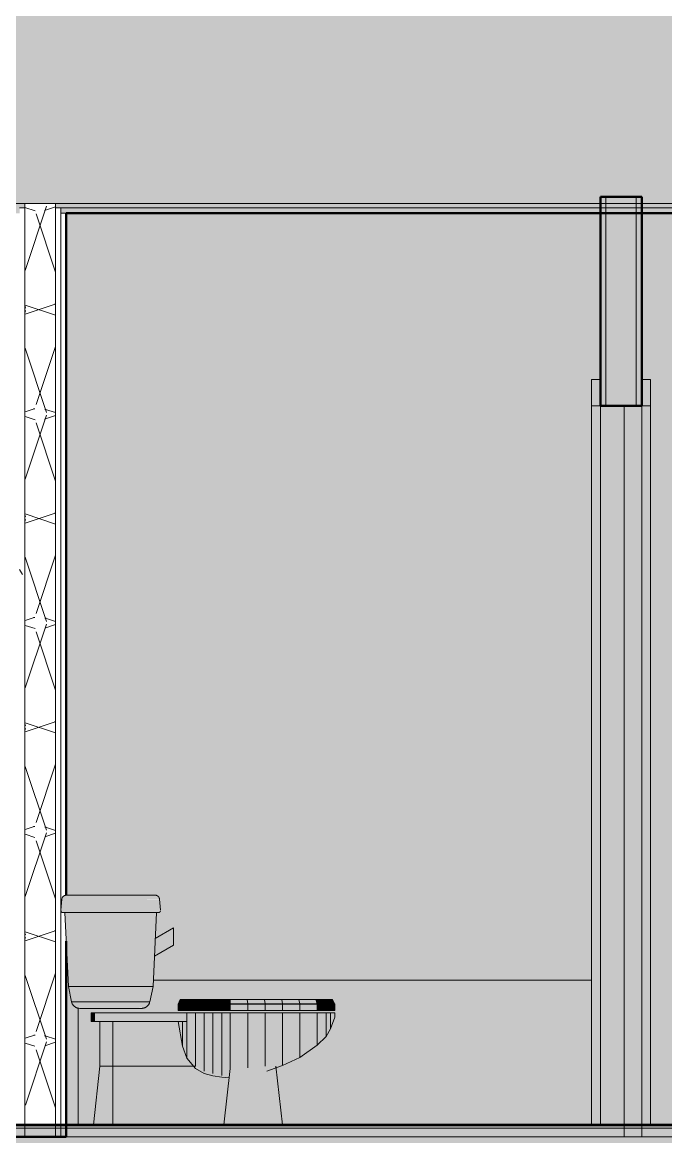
# Model space of a CAD drawing. Header units: inches. Extents: x 9566 to 17067, y -226 to 532.
# Drawn here: x 15619.9 to 15693.9, y 120 to 248.1 of the extents above; entities that cross this region are included whole.
import ezdxf

# ---------------------------------------------------------------- set-up
doc = ezdxf.new("R2010")
doc.units = ezdxf.units.IN
doc.header["$MEASUREMENT"] = 0
for name, color, linetype, lineweight in [('0-2', 7, 'Continuous', 9), ('0-3', 130, 'Continuous', 5), ('A-AREA-PATT-1', 41, 'Continuous', 9), ('A-DOOR-3', 8, 'Continuous', 9), ('A-DOOR-4', 90, 'Continuous', 20), ('A-DOOR-FRAM-2', 7, 'Continuous', 9), ('A-DOOR-FRAM-3', 8, 'Continuous', 9), ('A-DOOR-FRAM-4', 90, 'Continuous', 20), ('A-FLOR-1', 192, 'Continuous', 5), ('A-FLOR-2', 192, 'Continuous', 50), ('A-FLOR-MCUT', 51, 'Continuous', 13), ('A-FLOR-PATT-1', 8, 'Continuous', 9), ('A-WALL', 113, 'Continuous', 13), ('A-WALL-1', 250, 'Continuous', 50), ('A-WALL-2', 10, 'Continuous', 13), ('A-WALL-PATT-1', 111, 'Continuous', 9), ('I-WALL-2', 2, 'Continuous', 50), ('P-SANR-FIXT-2', 7, 'Continuous', 9), ('P-SANR-FIXT-3', 9, 'Continuous', 9), ('P-SANR-FIXT-4', 50, 'Continuous', 9)]:
    doc.layers.add(name, color=color, linetype=linetype, lineweight=lineweight)
pattern_1 = [(0, (16029.952, 59.024), (38.4, 9.6), [1.584, -27.216, 1.584, -27.216, -153.6]), (0, (16029.952, 59.024), (38.4, 9.6), [-57.6, 1.584, -56.016, 1.584, -27.216, -67.2]), (0, (16029.952, 59.024), (38.4, 9.6), [-144, 1.584, -17.616, 1.584, -46.416]), (120, (16044.352, 63.824), (-27.513844, 28.455376), [1.584, -27.216, 1.584, -27.216, -153.6]), (120, (16044.352, 63.824), (-27.513844, 28.455376), [-57.6, 1.584, -56.016, 1.584, -27.216, -67.2]), (120, (16044.352, 63.824), (-27.513844, 28.455376), [-144, 1.584, -17.616, 1.584, -46.416]), (240, (16049.152, 83.024), (-10.886156, -38.055376), [1.584, -27.216, 1.584, -27.216, -153.6]), (240, (16049.152, 83.024), (-10.886156, -38.055376), [-57.6, 1.584, -56.016, 1.584, -27.216, -67.2]), (240, (16049.152, 83.024), (-10.886156, -38.055376), [-144, 1.584, -17.616, 1.584, -46.416])]
pattern_2 = [(161.57, (16030.552, 59.624), (-4.8003375, -0.0004146), [0, -34.152, 3.792, 0]), (18.43, (16029.352, 59.624), (-4.8003375, 0.0004146), [0, -34.152, 3.792, 0]), (108.43, (16030.552, 59.624), (2.3991322, -12.001051), [11.382, -26.562]), (71.57, (16029.352, 59.624), (2.3991322, 12.001051), [11.382, -26.562])]

# ---------------------------------------------------------------- blocks, each defined once
blk = doc.blocks.new('Single-Flush - 32_ x 84_-1372862-BUILDING SECTION - NORTH_SOUTH - LOOKING WEST')
at = {"layer": 'A-DOOR-3'}
blk.add_hatch(color=256, dxfattribs=at).paths.add_polyline_path([(2918.25, 253.37), (2918.25, 336), (2916.25, 336), (2916.25, 253.37)], flags=0)
at = {"layer": 'A-DOOR-FRAM-3'}
for points in [[(2912.5, 336), (2913.5, 336), (2913.5, 339), (2912.5, 339), (2912.5, 338.63)], [(2918.25, 336), (2919.25, 336), (2919.25, 339), (2918.25, 339), (2918.25, 338.63)], [(2912.5, 253.37), (2913.5, 253.37), (2913.5, 336), (2912.5, 336), (2912.5, 268.01)], [(2918.36, 253.37), (2919.25, 253.37), (2919.25, 336), (2918.25, 336), (2918.25, 253.37)]]:
    blk.add_hatch(color=256, dxfattribs=at).paths.add_polyline_path(points, flags=0)
at = {"layer": 'A-DOOR-4'}
for p, q in [((2916.25, 336), (2916.25, 252)), ((2918.25, 336), (2916.25, 336)), ((2918.25, 252), (2918.25, 336)), ((2916.25, 252), (2918.25, 252))]:
    blk.add_line(p, q, dxfattribs=at)
at = {"layer": 'A-DOOR-FRAM-2'}
for p, q in [((2912.5, 253.37), (2912.5, 336)), ((2913.5, 336), (2913.5, 253.37)), ((2919.25, 336), (2919.25, 253.37))]:
    blk.add_line(p, q, dxfattribs=at)
at = {"layer": 'A-DOOR-FRAM-4'}
for p, q in [((2912.5, 339), (2912.5, 336)), ((2913.5, 339), (2912.5, 339)), ((2913.5, 336), (2913.5, 339)), ((2919.25, 339), (2918.25, 339)), ((2918.25, 339), (2918.25, 336)), ((2919.25, 336), (2919.25, 339)), ((2912.5, 336), (2913.5, 336)), ((2918.25, 336), (2919.25, 336))]:
    blk.add_line(p, q, dxfattribs=at)
blk = doc.blocks.new('Toilet-Domestic-3D - Toilet-Domestic-3D-V80-BUILDING SECTION - NORTH_SOUTH - LOOKING WEST')
at = {"layer": 'P-SANR-FIXT-4'}
for points in [[(2852.48, 278.02), (2859.22, 278.02), (2859.22, 279.29), (2851.61, 279.29), (2851.5, 278.02), (2852.12, 278.02)], [(2859.22, 279.29), (2859.22, 279.75), (2851.97, 279.72), (2851.87, 279.69), (2851.69, 279.52), (2851.61, 279.29), (2853.18, 279.29)], [(2861.14, 279.29), (2862.7, 279.33), (2862.73, 279.39), (2862.56, 279.65), (2862.2, 279.73), (2861.84, 279.72), (2859.22, 279.69), (2859.22, 279.29), (2861.11, 279.29)], [(2860.38, 278.02), (2862.95, 278.02), (2862.84, 279.29), (2859.22, 279.29), (2859.22, 278.02)], [(2861.95, 279.72), (2861.83, 279.75), (2861.87, 279.72)], [(2852.48, 277.75), (2859.22, 277.77), (2859.21, 278.02), (2851.5, 278.02), (2851.56, 277.83), (2851.75, 277.75), (2852.12, 277.75)], [(2862.26, 277.75), (2862.74, 277.8), (2862.81, 277.88), (2862.94, 277.92), (2862.94, 278.02), (2859.22, 278.02), (2859.22, 277.75), (2862.24, 277.75)], [(2853.18, 269.25), (2859.22, 269.25), (2859.22, 277.75), (2851.97, 277.75), (2852.36, 269.25)], [(2861.56, 269.25), (2862.09, 269.25), (2862.43, 277.75), (2859.22, 277.75), (2859.22, 269.25), (2861.41, 269.25)], [(2853.18, 267.49), (2859.22, 267.49), (2859.22, 269.25), (2852.36, 269.25), (2852.72, 267.49)], [(2860.32, 267.49), (2861.73, 267.49), (2862.09, 269.25), (2859.22, 269.25), (2859.22, 267.49), (2860.18, 267.49)], [(2865.47, 267.25), (2865.48, 267.25), (2865.72, 267.75), (2865.22, 267.75), (2864.98, 267.25), (2865.13, 267.25)], [(2865.72, 267.25), (2865.98, 267.25), (2866.19, 267.75), (2865.72, 267.75), (2865.48, 267.25)], [(2866.98, 267.25), (2867.14, 267.75), (2866.19, 267.75), (2865.98, 267.25), (2866.97, 267.25)], [(2867.76, 267.25), (2867.98, 267.25), (2868.07, 267.75), (2867.14, 267.75), (2866.98, 267.25), (2867.41, 267.25)], [(2868.98, 267.25), (2868.97, 267.75), (2868.07, 267.75), (2867.98, 267.25), (2868.97, 267.25)], [(2869.03, 267.25), (2869.98, 267.25), (2869.98, 267.75), (2869.03, 267.75), (2868.98, 267.25)], [(2869.98, 267.25), (2870.97, 267.25), (2870.97, 267.75), (2870.01, 267.75)], [(2872.97, 267.25), (2872.92, 267.75), (2870.97, 267.75), (2870.97, 267.25), (2872.92, 267.25)], [(2874.72, 267.25), (2874.97, 267.25), (2874.9, 267.75), (2872.92, 267.75), (2872.97, 267.25)], [(2875.04, 267.25), (2876.97, 267.25), (2876.88, 267.75), (2874.9, 267.75), (2874.97, 267.25)], [(2878.97, 267.25), (2878.85, 267.75), (2876.88, 267.75), (2876.97, 267.25), (2878.85, 267.25)], [(2878.97, 267.25), (2880.97, 267.25), (2880.81, 267.75), (2878.85, 267.75), (2878.97, 267.25)], [(2881.97, 267.25), (2881.77, 267.75), (2880.81, 267.75), (2880.97, 267.25)], [(2882.47, 267.25), (2882.25, 267.75), (2881.77, 267.75), (2881.97, 267.25), (2882.33, 267.25)], [(2882.47, 267.25), (2882.97, 267.25), (2882.72, 267.75), (2882.25, 267.75), (2882.47, 267.25)], [(2854.47, 266.75), (2859.22, 266.79), (2859.22, 267.49), (2852.72, 267.49), (2852.92, 267.11), (2853.26, 266.84), (2853.69, 266.75)], [(2859.61, 266.75), (2861.1, 266.85), (2861.38, 267.01), (2861.45, 267.06), (2861.63, 267.31), (2861.73, 267.49), (2859.22, 267.49), (2859.22, 266.75), (2859.58, 266.75)], [(2865.39, 266.5), (2865.47, 266.5), (2865.47, 267.25), (2864.97, 267.24), (2864.97, 266.5)], [(2865.97, 266.5), (2865.97, 267.25), (2865.47, 267.24), (2865.47, 266.5), (2865.82, 266.5)], [(2866.61, 266.5), (2866.97, 266.5), (2866.97, 267.25), (2865.97, 267.25), (2865.97, 266.5)], [(2867.76, 266.5), (2867.97, 266.5), (2867.97, 267.25), (2866.97, 267.25), (2866.97, 266.5), (2867.41, 266.5)], [(2868.97, 266.5), (2868.97, 267.25), (2867.97, 267.25), (2867.97, 266.5), (2868.29, 266.5)], [(2869.98, 266.5), (2869.98, 267.25), (2868.97, 267.25), (2868.97, 266.5), (2869.84, 266.5)], [(2869.98, 266.5), (2870.97, 266.5), (2870.97, 267.25), (2869.98, 267.25)], [(2872.97, 266.5), (2872.97, 267.25), (2870.97, 267.25), (2870.97, 266.5), (2872.79, 266.5)], [(2874.72, 266.5), (2874.97, 266.5), (2874.97, 267.25), (2872.97, 267.25), (2872.97, 266.5)], [(2875.04, 266.5), (2876.97, 266.5), (2876.97, 267.25), (2874.97, 267.25), (2874.97, 266.5)], [(2878.57, 266.5), (2878.97, 266.5), (2878.97, 267.25), (2876.97, 267.25), (2876.97, 266.5), (2877.74, 266.5)], [(2880.97, 266.5), (2880.97, 267.25), (2878.97, 267.25), (2878.97, 266.5), (2880.54, 266.5)], [(2880.97, 266.5), (2881.97, 266.5), (2881.97, 267.25), (2880.97, 267.24)], [(2882.33, 266.5), (2882.47, 266.5), (2882.47, 267.25), (2881.97, 267.24), (2881.97, 266.5)], [(2882.97, 266.5), (2882.97, 267.25), (2882.47, 267.25), (2882.47, 266.5)], [(2855.19, 265.25), (2855.42, 265.25), (2855.42, 266.25), (2854.97, 266.25), (2854.97, 265.25), (2855.03, 265.25)], [(2860.47, 265.25), (2865.97, 265.25), (2865.97, 266.25), (2855.42, 266.25), (2855.42, 265.25), (2859.22, 265.25)], [(2856.16, 260.12), (2857.47, 260.12), (2857.47, 265.25), (2856.01, 265.25), (2856.01, 260.12), (2856.11, 260.12)], [(2860.47, 260.12), (2866.74, 260.12), (2865.97, 261.04), (2865.47, 262.41), (2864.97, 265.25), (2857.47, 265.25), (2857.47, 260.12)], [(2865.47, 262.47), (2865.47, 265.25), (2864.98, 265.25), (2865.3, 263.43)], [(2865.97, 261.09), (2865.95, 265.25), (2865.47, 265.25), (2865.5, 262.41), (2865.82, 261.51)], [(2866.97, 260.05), (2866.97, 266.25), (2865.97, 266.25), (2866.02, 261.04), (2866.75, 260.12), (2866.91, 260.12), (2866.96, 260.07)], [(2867.97, 259.49), (2867.97, 266.25), (2866.97, 266.25), (2866.97, 260.05), (2867.92, 259.52)], [(2868.97, 259.22), (2868.97, 266.25), (2867.97, 266.25), (2868.01, 259.48), (2868.84, 259.26)], [(2869.98, 259.07), (2869.98, 266.25), (2868.97, 266.25), (2869.03, 259.21), (2869.25, 259.16)], [(2870.85, 258.99), (2870.97, 260.22), (2870.97, 266.25), (2869.98, 266.25), (2869.98, 259.07), (2870.56, 259.02)], [(2870.97, 259.83), (2872.97, 259.97), (2872.97, 266.25), (2870.97, 266.25), (2870.97, 260.08)], [(2872.97, 259.97), (2873.87, 260.1), (2874.97, 260.12), (2874.97, 266.25), (2872.97, 266.25), (2872.97, 260.12)], [(2876.19, 259.94), (2876.97, 260.25), (2876.97, 266.25), (2874.97, 266.25), (2874.97, 260.11), (2876.19, 259.96)], [(2876.97, 260.25), (2878.97, 261.17), (2878.97, 266.25), (2876.97, 266.25), (2876.97, 260.37)], [(2878.97, 261.17), (2880.97, 262.57), (2880.97, 266.25), (2878.97, 266.25), (2878.97, 261.45)], [(2880.97, 262.57), (2881.97, 263.51), (2881.97, 266.25), (2880.97, 266.25), (2880.97, 262.86)], [(2881.97, 263.51), (2882.47, 264.42), (2882.47, 266.25), (2881.97, 266.25), (2881.97, 263.61)], [(2882.47, 264.42), (2882.97, 265.9), (2882.97, 266.25), (2882.47, 266.25), (2882.47, 264.6)], [(2857.47, 253.37), (2857.47, 260.12), (2855.97, 260.12), (2855.3, 253.37), (2857.1, 253.37)], [(2870.24, 253.37), (2870.85, 258.99), (2869.25, 259.16), (2867.92, 259.52), (2866.74, 260.12), (2857.47, 260.12), (2857.47, 253.37), (2870.22, 253.37)], [(2870.97, 253.37), (2872.47, 253.37), (2872.47, 259.97), (2870.94, 259.82), (2870.24, 253.37)], [(2876.75, 253.37), (2876.96, 253.37), (2876.18, 259.96), (2875.94, 259.96), (2875.63, 260.03), (2874.86, 260.12), (2873.87, 260.1), (2873.6, 260.08), (2872.97, 259.97), (2872.47, 259.97), (2872.47, 253.37), (2876.74, 253.37)]]:
    blk.add_hatch(color=256, dxfattribs=at).paths.add_polyline_path(points, flags=0)
at = {"layer": 'P-SANR-FIXT-2'}
for p, q in [((2851.61, 279.29), (2851.5, 278.02)), ((2859.22, 279.75), (2852.11, 279.75)), ((2859.72, 279.75), (2860.43, 279.75)), ((2859.72, 279.75), (2860.43, 279.75)), ((2861.47, 279.75), (2861.97, 279.75)), ((2861.47, 279.75), (2861.97, 279.75)), ((2862.95, 278.02), (2862.84, 279.29)), ((2851.75, 277.75), (2859.22, 277.75)), ((2851.97, 277.75), (2852.36, 269.25)), ((2861.29, 277.75), (2862.07, 277.75)), ((2862.09, 269.25), (2862.47, 277.75)), ((2852.36, 269.25), (2859.22, 269.25)), ((2852.36, 269.25), (2852.72, 267.49)), ((2859.22, 269.25), (2862.09, 269.25)), ((2861.73, 267.49), (2862.09, 269.25)), ((2864.97, 267.24), (2865.22, 267.75)), ((2865.22, 267.75), (2865.72, 267.75)), ((2865.47, 267.24), (2865.72, 267.75)), ((2865.72, 267.75), (2866.19, 267.75)), ((2865.97, 267.24), (2866.19, 267.75)), ((2866.19, 267.75), (2867.14, 267.75)), ((2867.14, 267.75), (2866.98, 267.25)), ((2867.14, 267.75), (2868.07, 267.75)), ((2867.98, 267.25), (2868.07, 267.75)), ((2868.07, 267.75), (2869.03, 267.75)), ((2868.98, 267.25), (2869.03, 267.75)), ((2869.03, 267.75), (2870.01, 267.75)), ((2869.98, 267.25), (2870.01, 267.75)), ((2870.01, 267.75), (2870.97, 267.75)), ((2870.97, 267.25), (2870.97, 267.75)), ((2870.97, 267.75), (2872.92, 267.75)), ((2872.97, 267.25), (2872.92, 267.75)), ((2872.92, 267.75), (2874.9, 267.75)), ((2874.97, 267.25), (2874.9, 267.75)), ((2874.9, 267.75), (2876.88, 267.75)), ((2876.97, 267.25), (2876.88, 267.75)), ((2876.88, 267.75), (2878.85, 267.75)), ((2878.97, 267.25), (2878.85, 267.75)), ((2878.85, 267.75), (2880.81, 267.75)), ((2880.97, 267.25), (2880.81, 267.75)), ((2880.81, 267.75), (2881.77, 267.75)), ((2881.97, 267.25), (2881.77, 267.75)), ((2881.77, 267.75), (2882.25, 267.75)), ((2882.47, 267.24), (2882.25, 267.75)), ((2882.25, 267.75), (2882.72, 267.75)), ((2882.97, 267.24), (2882.72, 267.75)), ((2852.72, 267.49), (2859.22, 267.49)), ((2853.69, 266.75), (2859.22, 266.75)), ((2859.22, 267.49), (2861.73, 267.49)), ((2859.63, 266.75), (2859.97, 266.75)), ((2859.97, 266.75), (2859.63, 266.75)), ((2864.97, 267.25), (2865.47, 267.25)), ((2864.97, 266.5), (2864.97, 267.25)), ((2865.47, 267.24), (2864.97, 267.24)), ((2865.47, 266.5), (2864.97, 266.5)), ((2865.97, 267.24), (2865.47, 267.24)), ((2865.47, 266.5), (2865.47, 267.24)), ((2865.97, 266.5), (2865.47, 266.5)), ((2865.48, 267.25), (2865.97, 267.25)), ((2865.97, 267.25), (2866.97, 267.25)), ((2866.97, 267.24), (2865.97, 267.24)), ((2865.97, 266.5), (2865.97, 267.24)), ((2866.97, 266.5), (2865.97, 266.5)), ((2866.97, 267.25), (2867.97, 267.25)), ((2867.97, 267.24), (2866.97, 267.24)), ((2866.97, 267.24), (2866.97, 266.5)), ((2867.97, 266.5), (2866.97, 266.5)), ((2868.97, 267.24), (2867.97, 267.24)), ((2867.97, 266.5), (2867.97, 267.24)), ((2868.97, 266.5), (2867.97, 266.5)), ((2867.98, 267.25), (2868.97, 267.25)), ((2869.98, 267.24), (2868.97, 267.24)), ((2868.97, 266.5), (2868.97, 267.24)), ((2869.98, 266.5), (2868.97, 266.5)), ((2868.98, 267.25), (2869.98, 267.25)), ((2869.98, 267.25), (2870.97, 267.25)), ((2870.97, 267.24), (2869.98, 267.24)), ((2869.98, 266.5), (2869.98, 267.24)), ((2870.97, 266.5), (2869.98, 266.5)), ((2870.97, 267.25), (2872.97, 267.25)), ((2872.97, 267.24), (2870.97, 267.24)), ((2870.97, 266.5), (2870.97, 267.24)), ((2872.97, 266.5), (2870.97, 266.5)), ((2872.97, 267.25), (2874.97, 267.25)), ((2872.97, 266.5), (2872.97, 267.25)), ((2874.97, 267.24), (2872.97, 267.24)), ((2874.97, 266.5), (2872.97, 266.5)), ((2874.97, 267.25), (2876.97, 267.25)), ((2876.97, 267.24), (2874.97, 267.24)), ((2874.97, 266.5), (2874.97, 267.24)), ((2876.97, 266.5), (2874.97, 266.5)), ((2876.97, 267.25), (2878.97, 267.25)), ((2878.97, 267.24), (2876.97, 267.24)), ((2876.97, 266.5), (2876.97, 267.24)), ((2878.97, 266.5), (2876.97, 266.5)), ((2878.97, 267.25), (2880.97, 267.25)), ((2878.97, 266.5), (2878.97, 267.25)), ((2880.97, 267.24), (2878.97, 267.24)), ((2880.97, 266.5), (2878.97, 266.5)), ((2880.97, 267.25), (2881.97, 267.25)), ((2880.97, 266.5), (2880.97, 267.25)), ((2881.97, 267.24), (2880.97, 267.24)), ((2881.97, 266.5), (2880.97, 266.5)), ((2881.97, 267.25), (2882.47, 267.25)), ((2882.47, 267.24), (2881.97, 267.24)), ((2881.97, 266.5), (2881.97, 267.24)), ((2882.47, 266.5), (2881.97, 266.5)), ((2882.47, 267.25), (2882.97, 267.25)), ((2882.97, 267.24), (2882.47, 267.24)), ((2882.47, 266.5), (2882.47, 267.24)), ((2882.97, 266.5), (2882.47, 266.5)), ((2882.97, 266.5), (2882.97, 267.25)), ((2854.97, 266.25), (2854.97, 265.25)), ((2854.97, 266.25), (2855.42, 266.25)), ((2855.42, 265.25), (2854.97, 265.25)), ((2855.42, 266.25), (2865.97, 266.25)), ((2865.97, 265.25), (2855.42, 265.25)), ((2855.97, 265.25), (2855.97, 260.12)), ((2857.47, 265.25), (2857.47, 260.12)), ((2857.47, 265.25), (2857.47, 260.12)), ((2865.47, 262.41), (2864.97, 265.25)), ((2864.97, 265.25), (2865.47, 262.41)), ((2865.47, 262.47), (2865.47, 265.24)), ((2865.97, 265.25), (2865.97, 266.25)), ((2865.97, 266.25), (2866.97, 266.25)), ((2865.97, 261.09), (2865.97, 265.24)), ((2866.97, 266.25), (2867.97, 266.25)), ((2866.97, 260.07), (2866.97, 266.25)), ((2867.97, 266.25), (2868.97, 266.25)), ((2867.97, 259.52), (2867.97, 266.25)), ((2868.97, 266.25), (2869.98, 266.25)), ((2868.97, 259.26), (2868.97, 266.25)), ((2869.98, 266.25), (2870.97, 266.25)), ((2869.98, 259.02), (2869.98, 266.25)), ((2870.97, 266.25), (2872.97, 266.25)), ((2870.97, 259.79), (2870.97, 266.25)), ((2872.97, 266.25), (2874.97, 266.25)), ((2872.97, 259.93), (2872.97, 266.25)), ((2874.97, 266.25), (2876.97, 266.25)), ((2874.97, 260.09), (2874.97, 266.25)), ((2876.97, 266.25), (2878.97, 266.25)), ((2876.97, 260.25), (2876.97, 266.25)), ((2878.97, 266.25), (2880.97, 266.25)), ((2878.97, 261.17), (2878.97, 266.25)), ((2880.97, 266.25), (2881.97, 266.25)), ((2880.97, 262.57), (2880.97, 266.25)), ((2881.97, 266.25), (2882.47, 266.25)), ((2881.97, 263.51), (2881.97, 266.25)), ((2882.47, 266.25), (2882.97, 266.25)), ((2882.47, 264.42), (2882.47, 266.25)), ((2882.47, 264.38), (2882.97, 265.75)), ((2882.97, 265.75), (2882.97, 266.25)), ((2881.97, 263.51), (2882.47, 264.38)), ((2880.97, 262.51), (2881.97, 263.51)), ((2865.97, 261.04), (2865.47, 262.41)), ((2865.47, 262.41), (2865.97, 261.04)), ((2878.97, 261.12), (2880.97, 262.51)), ((2855.97, 260.12), (2855.24, 253.37)), ((2856.1, 260.12), (2855.97, 260.12)), ((2856.28, 260.12), (2856.03, 260.12)), ((2856.57, 260.12), (2856.3, 260.12)), ((2856.72, 260.12), (2856.57, 260.12)), ((2857.47, 260.12), (2856.71, 260.12)), ((2857.47, 260.12), (2857.47, 253.37)), ((2857.47, 260.12), (2866.74, 260.12)), ((2857.47, 253.37), (2857.47, 260.12)), ((2866.93, 260.12), (2857.47, 260.12)), ((2866.74, 260.12), (2865.97, 261.04)), ((2865.97, 261.04), (2866.97, 259.85)), ((2875.17, 259.53), (2876.97, 260.19)), ((2876.96, 253.37), (2876.22, 260.12)), ((2876.97, 260.19), (2878.97, 261.12)), ((2866.97, 259.85), (2867.97, 259.28)), ((2867.97, 259.28), (2868.97, 259.01)), ((2868.97, 259.01), (2869.98, 258.84)), ((2869.98, 258.84), (2870.83, 258.76)), ((2870.24, 253.37), (2870.94, 259.82))]:
    blk.add_line(p, q, dxfattribs=at)
at = {"layer": 'P-SANR-FIXT-2', "flags": 128}
for points in [[(2860.47, 279.75), (2860.35, 279.75), (2860.24, 279.75), (2860.12, 279.75), (2860, 279.75), (2859.88, 279.75), (2859.75, 279.75), (2859.63, 279.75), (2859.51, 279.75), (2859.38, 279.75), (2859.26, 279.75), (2859.22, 279.75)], [(2862.34, 279.75), (2862.34, 279.75), (2862.33, 279.75), (2862.32, 279.75), (2862.3, 279.75), (2862.28, 279.75), (2862.25, 279.75), (2862.22, 279.75), (2862.18, 279.75), (2862.14, 279.75), (2862.1, 279.75), (2862.04, 279.75), (2861.99, 279.75), (2861.93, 279.75), (2861.87, 279.75), (2861.8, 279.75), (2861.72, 279.75), (2861.65, 279.75), (2861.57, 279.75), (2861.48, 279.75), (2861.4, 279.75), (2861.31, 279.75), (2861.21, 279.75), (2861.11, 279.75), (2861.01, 279.75), (2860.91, 279.75), (2860.8, 279.75), (2860.69, 279.75), (2860.58, 279.75), (2860.47, 279.75)], [(2861.97, 279.75), (2862.03, 279.75), (2862.08, 279.75), (2862.13, 279.75), (2862.17, 279.75), (2862.21, 279.75), (2862.24, 279.75), (2862.27, 279.75), (2862.3, 279.75), (2862.32, 279.75), (2862.33, 279.75), (2862.34, 279.75), (2862.34, 279.75), (2862.34, 279.75)], [(2862.34, 279.75), (2862.36, 279.75), (2862.38, 279.75), (2862.4, 279.75), (2862.42, 279.74), (2862.44, 279.74), (2862.46, 279.74), (2862.48, 279.73), (2862.5, 279.72), (2862.52, 279.72), (2862.54, 279.71), (2862.55, 279.7), (2862.57, 279.69), (2862.59, 279.68), (2862.61, 279.67), (2862.62, 279.66), (2862.64, 279.65), (2862.66, 279.64), (2862.67, 279.63), (2862.69, 279.61), (2862.7, 279.6), (2862.71, 279.58), (2862.73, 279.57), (2862.74, 279.55), (2862.75, 279.54), (2862.76, 279.52), (2862.77, 279.5), (2862.78, 279.49), (2862.79, 279.47), (2862.8, 279.45), (2862.81, 279.43), (2862.81, 279.41), (2862.82, 279.39), (2862.83, 279.37), (2862.83, 279.35), (2862.83, 279.33), (2862.84, 279.32), (2862.84, 279.3)], [(2862.93, 277.9), (2862.92, 277.89), (2862.92, 277.88), (2862.91, 277.87), (2862.91, 277.86), (2862.9, 277.85), (2862.9, 277.84), (2862.89, 277.84), (2862.88, 277.83), (2862.88, 277.82), (2862.87, 277.82), (2862.86, 277.81), (2862.86, 277.8), (2862.85, 277.8), (2862.84, 277.79), (2862.83, 277.79), (2862.82, 277.78), (2862.81, 277.78), (2862.8, 277.77), (2862.79, 277.77), (2862.79, 277.76), (2862.78, 277.76), (2862.77, 277.76), (2862.76, 277.76), (2862.75, 277.75), (2862.74, 277.75), (2862.73, 277.75), (2862.72, 277.75), (2862.71, 277.75), (2862.7, 277.75)], [(2859.22, 277.75), (2859.36, 277.75), (2859.5, 277.75), (2859.64, 277.75), (2859.78, 277.75), (2859.92, 277.75), (2860.05, 277.75), (2860.19, 277.75), (2860.32, 277.75), (2860.45, 277.75), (2860.58, 277.75), (2860.71, 277.75), (2860.83, 277.75), (2860.95, 277.75), (2861.07, 277.75), (2861.19, 277.75), (2861.3, 277.75), (2861.41, 277.75), (2861.52, 277.75), (2861.62, 277.75), (2861.72, 277.75), (2861.81, 277.75), (2861.9, 277.75), (2861.99, 277.75), (2862.07, 277.75), (2862.15, 277.75), (2862.22, 277.75), (2862.29, 277.75), (2862.35, 277.75), (2862.41, 277.75), (2862.47, 277.75), (2862.51, 277.75), (2862.56, 277.75), (2862.59, 277.75), (2862.63, 277.75), (2862.65, 277.75), (2862.67, 277.75), (2862.69, 277.75), (2862.7, 277.75), (2862.7, 277.75), (2862.7, 277.75)], [(2862.7, 277.75), (2862.7, 277.75), (2862.69, 277.75), (2862.68, 277.75), (2862.66, 277.75), (2862.63, 277.75)], [(2859.22, 266.75), (2859.29, 266.75), (2859.35, 266.75), (2859.41, 266.75), (2859.47, 266.75), (2859.53, 266.75), (2859.59, 266.75), (2859.65, 266.75), (2859.71, 266.75), (2859.77, 266.75), (2859.82, 266.75), (2859.88, 266.75), (2859.94, 266.75), (2859.99, 266.75), (2860.04, 266.75), (2860.09, 266.75), (2860.14, 266.75), (2860.19, 266.75), (2860.24, 266.75), (2860.28, 266.75), (2860.33, 266.75), (2860.37, 266.75), (2860.41, 266.75), (2860.45, 266.75), (2860.48, 266.75), (2860.52, 266.75), (2860.55, 266.75), (2860.58, 266.75), (2860.61, 266.75), (2860.63, 266.75), (2860.66, 266.75), (2860.68, 266.75), (2860.7, 266.75), (2860.71, 266.75), (2860.73, 266.75), (2860.74, 266.75), (2860.75, 266.75), (2860.76, 266.75), (2860.76, 266.75), (2860.76, 266.75)], [(2859.84, 266.75), (2859.78, 266.75), (2859.72, 266.75), (2859.67, 266.75), (2859.61, 266.75)], [(2860.25, 266.75), (2860.2, 266.75), (2860.16, 266.75), (2860.11, 266.75), (2860.06, 266.75), (2860, 266.75)], [(2860.76, 266.75), (2860.76, 266.75), (2860.76, 266.75), (2860.75, 266.75), (2860.74, 266.75), (2860.73, 266.75), (2860.72, 266.75), (2860.7, 266.75), (2860.68, 266.75), (2860.66, 266.75), (2860.64, 266.75), (2860.62, 266.75), (2860.59, 266.75), (2860.56, 266.75), (2860.53, 266.75), (2860.49, 266.75), (2860.46, 266.75), (2860.42, 266.75)], [(2861.7, 267.41), (2861.69, 267.38), (2861.67, 267.34), (2861.66, 267.3), (2861.64, 267.27), (2861.62, 267.23), (2861.6, 267.2), (2861.58, 267.17), (2861.55, 267.14), (2861.53, 267.1), (2861.5, 267.07), (2861.47, 267.05), (2861.44, 267.02), (2861.41, 266.99), (2861.38, 266.97), (2861.35, 266.94), (2861.32, 266.92), (2861.28, 266.9), (2861.25, 266.88), (2861.21, 266.86), (2861.18, 266.84), (2861.14, 266.82), (2861.1, 266.81), (2861.07, 266.8), (2861.03, 266.79), (2860.99, 266.78), (2860.95, 266.77), (2860.91, 266.76), (2860.87, 266.76), (2860.83, 266.75), (2860.79, 266.75), (2860.76, 266.75)]]:
    blk.add_lwpolyline(points, dxfattribs=at)
at = {"layer": 'P-SANR-FIXT-2'}
for points, knots in [([(2852.11, 279.75), (2852.06, 279.75), (2852, 279.74), (2851.92, 279.72), (2851.87, 279.69), (2851.82, 279.66), (2851.77, 279.62), (2851.73, 279.57), (2851.7, 279.53), (2851.67, 279.5), (2851.66, 279.46), (2851.63, 279.4), (2851.62, 279.33), (2851.61, 279.29)], [0, 0, 0, 0, 0.166667, 0.25, 0.333333, 0.416667, 0.5, 0.583333, 0.666667, 0.708333, 0.75, 0.833333, 1, 1, 1, 1]), ([(2851.5, 278.02), (2851.5, 278), (2851.5, 277.97), (2851.51, 277.93), (2851.52, 277.9), (2851.53, 277.87), (2851.54, 277.85), (2851.56, 277.84), (2851.56, 277.83), (2851.57, 277.82), (2851.58, 277.81), (2851.6, 277.8), (2851.62, 277.78), (2851.65, 277.77), (2851.67, 277.76), (2851.7, 277.75), (2851.73, 277.75), (2851.75, 277.75)], [0, 0, 0, 0, 0.125, 0.25, 0.3125, 0.375, 0.4375, 0.46875, 0.5, 0.53125, 0.5625, 0.625, 0.6875, 0.75, 0.8125, 0.875, 1, 1, 1, 1]), ([(2852.72, 267.49), (2852.74, 267.42), (2852.78, 267.32), (2852.86, 267.19), (2852.92, 267.11), (2852.99, 267.03), (2853.08, 266.96), (2853.17, 266.89), (2853.26, 266.84), (2853.36, 266.8), (2853.5, 266.76), (2853.61, 266.75), (2853.69, 266.75)], [0, 0, 0, 0, 0.166667, 0.25, 0.333333, 0.416667, 0.5, 0.583333, 0.666667, 0.75, 0.833333, 1, 1, 1, 1])]:
    blk.add_open_spline(points, degree=3, knots=knots, dxfattribs=at)
blk = doc.blocks.new('Bath Tub - Maestro - 60_x30_-V81-BUILDING SECTION - NORTH_SOUTH - LOOKING WEST')
at = {"layer": 'P-SANR-FIXT-3'}
blk.add_hatch(color=256, dxfattribs=at).paths.add_polyline_path([(2862.25, 272.74), (2864.44, 274), (2864.44, 276), (2862.34, 274.79), (2862.3, 273.89)], flags=0)
h = blk.add_hatch(color=256, dxfattribs=at)
h.paths.add_polyline_path([(2853.5, 253.37), (2855.29, 253.37), (2856.01, 261.04), (2856.01, 265.25), (2854.97, 265.25), (2854.97, 266.25), (2882.97, 266.25), (2882.97, 265.75), (2882.29, 264.09), (2881.94, 263.48), (2880.7, 262.38), (2878.72, 261.06), (2876.19, 259.94), (2876.97, 253.37), (2912.5, 253.37), (2912.5, 270), (2862.12, 270), (2862.09, 269.25), (2861.73, 267.49), (2861.45, 267.06), (2860.96, 266.8), (2860.46, 266.79), (2859.22, 266.75), (2853.5, 266.75), (2853.5, 256.24)], flags=0)
h.paths.add_polyline_path([(2866.75, 260.12), (2865.97, 261.09), (2865.47, 262.47), (2865.58, 262.12), (2865.97, 261.04), (2866.74, 260.12)], flags=0)
h.paths.add_polyline_path([(2865.82, 266.5), (2864.97, 266.5), (2864.98, 267.25), (2865.22, 267.75), (2882.72, 267.75), (2882.97, 267.24), (2882.97, 266.5), (2865.97, 266.5)], flags=0)
at = {"layer": 'P-SANR-FIXT-2'}
for p, q in [((2864.44, 276), (2862.34, 274.79)), ((2864.44, 274), (2864.44, 276)), ((2862.25, 272.74), (2864.44, 274)), ((2862.12, 270), (2912.5, 270)), ((2853.5, 253.37), (2853.5, 266.8))]:
    blk.add_line(p, q, dxfattribs=at)
blk = doc.blocks.new('1750 Ox - Unit Layouts_rvt-2-BUILDING SECTION - NORTH_SOUTH - LOOKING WEST')
at = {"layer": 'A-WALL-1'}
for p, q in [((2913.5, 228), (2913.5, 204)), ((2918.25, 228), (2913.5, 228)), ((2918.25, 204), (2918.25, 228)), ((2913.5, 204), (2918.25, 204))]:
    blk.add_line(p, q, dxfattribs=at)
at = {"layer": 'A-WALL-2'}
for p, q in [((2914.12, 204), (2914.12, 228)), ((2917.62, 204), (2917.62, 228)), ((2913.5, 121.37), (2913.5, 204))]:
    blk.add_line(p, q, dxfattribs=at)
at = {"layer": '0-2'}
for name in ['Single-Flush - 32_ x 84_-1372862-BUILDING SECTION - NORTH_SOUTH - LOOKING WEST', 'Toilet-Domestic-3D - Toilet-Domestic-3D-V80-BUILDING SECTION - NORTH_SOUTH - LOOKING WEST', 'Bath Tub - Maestro - 60_x30_-V81-BUILDING SECTION - NORTH_SOUTH - LOOKING WEST']:
    blk.add_blockref(name, (0, -132), dxfattribs=at)

msp = doc.modelspace()

# ---------------------------------------------------------------- hatches: boundary and pattern name
at = {"layer": 'A-AREA-PATT-1'}
h = msp.add_hatch(color=256, dxfattribs=at)
h.paths.add_polyline_path([(15624.9698, 121.375), (15626.3448, 121.375), (15626.322, 134.7968), (15626.0296, 134.9059), (15625.7673, 135.1072), (15625.5674, 135.4912), (15625.2073, 137.25), (15624.9698, 142.4769), (15624.9698, 126.7613)], flags=0)
h.paths.add_polyline_path([(15751.9698, 121.375), (15752.3999, 121.375), (15752.3999, 208), (15791.9698, 208), (15791.9698, 121.375), (15794.8484, 121.375), (15794.8484, 154.5), (15812.3999, 154.5), (15812.3999, 216), (15906.9698, 216), (15906.9698, 226.125), (15624.9698, 226.125), (15624.9698, 147.75), (15635.2641, 147.7009), (15635.4605, 147.5759), (15635.5829, 147.3741), (15635.5829, 147.2936), (15635.6859, 147.2936), (15635.7782, 145.9175), (15635.5852, 145.7997), (15635.509, 145.7721), (15635.321, 145.75), (15635.1865, 142.7916), (15637.2823, 144), (15637.2823, 142), (15635.0932, 140.7378), (15634.9714, 138), (15685.3448, 138), (15685.3448, 207), (15686.3448, 207), (15686.3448, 121.375), (15689.0948, 121.375), (15689.0948, 204), (15691.0948, 204), (15691.0948, 207), (15692.0948, 207), (15692.0948, 121.375), (15695.6223, 121.375), (15695.6223, 202.75), (15743.1223, 202.75), (15743.1223, 121.375), (15750.9854, 121.375)], flags=0)
h.paths.add_polyline_path([(15881.0392, 154.5), (15884.0249, 154.5), (15884.0249, 156), (15886.5781, 156), (15886.5781, 156.25), (15893.4717, 156.25), (15893.4717, 156), (15895.5249, 156), (15895.5249, 156.25), (15904.5249, 156.25), (15904.5249, 156), (15906.0249, 156), (15906.0249, 161), (15906.9698, 161), (15906.9698, 180), (15848.1499, 180), (15848.1499, 159), (15848.6212, 159), (15848.6212, 156.5), (15851.1212, 156.5), (15851.1707, 157.5), (15851.2462, 157.5), (15851.2985, 166.5312), (15851.3298, 166.6102), (15851.4585, 166.7129), (15851.6212, 166.75), (15851.8087, 166.6931), (15851.946, 166.5256), (15851.9868, 166.3757), (15851.9737, 165.7754), (15851.9962, 157.5), (15852.1212, 157.5), (15852.1212, 156.5), (15854.6212, 156.5), (15854.6746, 159), (15856.6212, 159), (15856.6212, 156.5), (15866.6212, 156.5), (15866.6212, 156), (15865.3712, 156), (15865.3712, 154.5), (15866.6212, 154.5)], flags=0)
at = {"layer": 'A-FLOR-1'}
h = msp.add_hatch(color=256, dxfattribs=at)
h.paths.add_polyline_path([(15752.3999, 226.75), (15908.2198, 226.75), (15908.2198, 227.25), (15623.7198, 227.25), (15623.7404, 226.75), (15747.6499, 226.75)], flags=0)
h.paths.add_polyline_path([(14873.7948, 226.75), (15620.2198, 226.75), (15620.2198, 227.25), (14843.0198, 227.2465), (14843.0198, 226.75), (14873.7398, 226.75)], flags=0)
h.paths.add_polyline_path([(16609.638, 226.75), (16631.3198, 226.75), (16631.3198, 227.25), (16199.7198, 227.25), (16199.7198, 226.75), (16603.5698, 226.75)], flags=0)
h.paths.add_polyline_path([(16187.0507, 226.75), (16196.2198, 226.75), (16196.2198, 227.25), (15911.7198, 227.25), (15911.7198, 226.75), (16181.7698, 226.75)], flags=0)
h = msp.add_hatch(color=256, dxfattribs=at)
h.paths.add_polyline_path([(14873.7948, 121.25), (15051.2904, 121.25), (15051.2904, 121.375), (14864.0198, 121.375), (14864.0198, 121.25), (14869.0997, 121.25)], flags=0)
h.paths.add_polyline_path([(16630.6948, 121.25), (16631.3198, 121.25), (16631.3198, 121.375), (16605.6698, 121.375), (16605.6698, 121.25), (16625.1667, 121.25)], flags=0)
h.paths.add_polyline_path([(15531.3117, 121.25), (15620.2198, 121.25), (15620.2198, 121.375), (15449.0911, 121.375), (15449.0911, 121.25), (15528.3172, 121.25)], flags=0)
h.paths.add_polyline_path([(16493.0622, 121.25), (16521.6698, 121.25), (16521.6698, 121.375), (16464.693, 121.375), (16464.7029, 121.25), (16478.6065, 121.25)], flags=0)
h.paths.add_polyline_path([(16463.9205, 121.25), (16463.9073, 121.375), (16451.1448, 121.375), (16451.1448, 121.25), (16463.9183, 121.25)], flags=0)
h.paths.add_polyline_path([(16415.1777, 121.25), (16415.1777, 121.375), (16323.5948, 121.375), (16323.5948, 121.25), (16412.9163, 121.25)], flags=0)
h.paths.add_polyline_path([(16319.7573, 121.25), (16320.5948, 121.25), (16320.5948, 121.375), (16284.5948, 121.375), (16284.5948, 121.25), (16319.7104, 121.25)], flags=0)
h.paths.add_polyline_path([(15623.7198, 121.25), (15794.8484, 121.25), (15794.8484, 121.375), (15623.7198, 121.3415)], flags=0)
h.paths.add_polyline_path([(16281.4539, 121.25), (16281.5948, 121.25), (16281.5948, 121.375), (16199.7198, 121.375), (16199.7198, 121.25), (16281.3698, 121.25)], flags=0)
h.paths.add_polyline_path([(16194.9698, 121.25), (16196.2198, 121.25), (16196.2198, 121.375), (16024.4661, 121.375), (16024.4661, 121.25), (16194.3367, 121.25)], flags=0)
h.paths.add_polyline_path([(15330.9698, 121.25), (15332.2198, 121.25), (15332.2198, 121.375), (15220.5198, 121.375), (15220.5198, 121.25), (15327.3041, 121.25)], flags=0)
h.paths.add_polyline_path([(15213.7698, 121.25), (15217.0198, 121.25), (15217.0198, 121.375), (15213.7698, 121.375)], flags=0)
h.paths.add_polyline_path([(15186.0198, 121.25), (15186.0198, 121.375), (15185.7698, 121.375), (15185.7698, 121.25)], flags=0)
h.paths.add_polyline_path([(15184.7698, 121.25), (15184.7698, 121.375), (15123.2904, 121.375), (15123.2904, 121.25), (15152.4403, 121.25)], flags=0)
h.paths.add_polyline_path([(15054.7904, 121.25), (15119.7904, 121.25), (15119.7904, 121.375), (15054.7904, 121.375)], flags=0)
h = msp.add_hatch(color=256, dxfattribs=at)
h.paths.add_polyline_path([(14873.7948, 121), (15184.7698, 121), (15184.7698, 121.25), (14864.0198, 121.25), (14864.0198, 121), (14869.0887, 121)], flags=0)
h.paths.add_polyline_path([(16630.6948, 121), (16631.3198, 121), (16631.3198, 121.25), (16605.6698, 121.25), (16605.6698, 121), (16626.2723, 121)], flags=0)
h.paths.add_polyline_path([(16509.6065, 121), (16521.6698, 121), (16521.6698, 121.25), (16464.7029, 121.25), (16464.7227, 121), (16493.0622, 121)], flags=0)
h.paths.add_polyline_path([(16463.9467, 121), (16463.9183, 121.25), (16451.1448, 121.25), (16451.1448, 121), (16463.9183, 121)], flags=0)
h.paths.add_polyline_path([(16442.8948, 121), (16440.3948, 121.25), (16440.3948, 121)], flags=0)
h.paths.add_polyline_path([(16415.1777, 121), (16415.1777, 121.0324), (16415.6448, 121.0324), (16415.5959, 121.2293), (16024.4661, 121.25), (16024.4661, 121), (16412.9163, 121)], flags=0)
h.paths.add_polyline_path([(15185.7698, 121), (15186.0198, 121), (15186.0198, 121.25), (15185.7698, 121.25)], flags=0)
h.paths.add_polyline_path([(15213.7698, 121), (15334.4911, 121), (15334.4911, 121.25), (15213.7698, 121.25)], flags=0)
h.paths.add_polyline_path([(15491.5396, 121), (15794.8484, 121), (15794.8484, 121.25), (15449.0911, 121.25), (15449.0911, 121), (15490.0198, 121)], flags=0)
h.paths.add_polyline_path([(15909.8661, 121), (15909.8661, 121.25), (15909.4484, 121.25), (15909.4484, 121)], flags=0)
msp.add_hatch(color=256, dxfattribs=at).paths.add_polyline_path([(16024.4661, 119.25), (16636.8198, 119.25), (16636.8198, 120), (14837.5198, 120), (14837.5198, 119.25), (16016.9146, 119.25)], flags=0)
at = {"layer": 'A-FLOR-PATT-1'}
h = msp.add_hatch(dxfattribs=at)
h.set_pattern_fill('FP_26', color=256, style=0, pattern_type=2)
h.set_pattern_definition(pattern_2)
h.paths.add_polyline_path([(15851.8952, 227.25), (16636.8198, 227.25), (16636.8198, 251.25), (14837.5198, 251.25), (14837.5198, 227.25), (15793.6073, 227.25)], flags=0)
h = msp.add_hatch(dxfattribs=at)
h.set_pattern_fill('FP_25', color=256, style=0, pattern_type=2)
h.set_pattern_definition(pattern_1)
h.paths.add_polyline_path([(16181.7698, 226.125), (16195.5948, 226.125), (16195.5948, 226.75), (15912.3448, 226.75), (15912.3448, 226.125), (16175.6448, 226.125)], flags=0)
h.paths.add_polyline_path([(14873.7948, 226.125), (15619.5948, 226.125), (15619.5948, 226.75), (14843.0198, 226.7456), (14843.0198, 226.125), (14873.7123, 226.125)], flags=0)
h.paths.add_polyline_path([(16493.0622, 226.125), (16631.3198, 226.125), (16631.3198, 226.75), (16200.3448, 226.75), (16200.3448, 226.125), (16434.7743, 226.125)], flags=0)
h.paths.add_polyline_path([(15706.1755, 226.125), (15907.5948, 226.125), (15907.5948, 226.75), (15624.3448, 226.75), (15624.3448, 226.125), (15694.5863, 226.125)], flags=0)
h = msp.add_hatch(dxfattribs=at)
h.set_pattern_fill('FP_24', color=256, style=0, pattern_type=2)
h.set_pattern_definition([(50, (16029.952, 59.024), (34.4287, -3.012), [3.6, -39.6]), (355, (16029.952, 59.024), (-6.6596, 36.1048), [2.88, -31.68]), (100.451, (16032.82, 58.773), (27.7688, 33.0931), [3.06, -33.655]), (46.184, (16029.95, 68.624), (51.2275, -7.9453), [5.4, -59.4]), (96.636, (16034.22, 67.96), (44.8632, 46.7577), [4.589, -50.482]), (351.184, (16029.95, 68.624), (44.8642, 46.7574), [4.32, -47.52]), (21, (16034.752, 66.224), (28.65176, -19.3257), [3.6, -39.6]), (326, (16034.752, 66.224), (11.6793, 34.8066), [2.88, -31.68]), (71.451, (16037.14, 64.614), (40.331, 15.4813), [3.06, -33.655]), (37.5, (16029.952, 59.024), (0.58311, 15.97898), [1.584, -29.712, 1.584, -30.576, -31.8]), (37.5, (16029.952, 59.024), (0.58311, 15.97898), [-63.456, 1.584, -30.216]), (7.5, (16029.952, 59.024), (12.6269, 18.9321), [1.584, -16.752, 1.584, -28.992, -12.12]), (7.5, (16029.952, 59.024), (12.6269, 18.9321), [-48.912, 1.584, -10.536]), (327.5, (16019.248, 59.024), (25.62299, -1.0828), [1.584, -10.416, 1.584, -35.856, -49.68]), (327.5, (16019.248, 59.024), (25.62299, -1.0828), [-49.44, 1.584, -48.096]), (317.5, (16014.448, 59.024), (27.99243, 4.80496), [1.584, -14.016, 1.584, -23.28, -35.28]), (317.5, (16014.448, 59.024), (27.99243, 4.80496), [-40.464, 1.584, -33.696])])
h.paths.add_polyline_path([(15502.1678, 120), (15794.8484, 120), (15794.8484, 121), (15449.0911, 121), (15449.0911, 120), (15492.9698, 120)], flags=0)
h.paths.add_polyline_path([(16201.6227, 120), (16415.1448, 120), (16415.1984, 120.6447), (16415.6448, 120.6447), (16415.606, 120.8416), (16415.1777, 120.876), (16415.1777, 121), (16024.4661, 121), (16024.4661, 120), (16194.9698, 120)], flags=0)
h.paths.add_polyline_path([(16631.496, 120), (16636.8198, 120), (16636.8198, 121), (16605.6698, 121), (16605.6698, 120), (16630.6948, 120)], flags=0)
h.paths.add_polyline_path([(16521.6698, 120), (16521.6698, 121), (16464.7227, 121), (16464.8018, 120), (16493.0622, 120)], flags=0)
h.paths.add_polyline_path([(16464.0518, 120), (16463.9183, 121), (16444.7398, 121), (16444.6689, 120), (16463.9183, 120)], flags=0)
h.paths.add_polyline_path([(15152.4403, 120), (15186.0198, 120), (15186.0198, 121), (15185.7698, 121), (15185.7698, 120.3694), (15184.7698, 120.3694), (15184.7698, 121), (14864.0198, 121), (14864.0198, 120), (15125.1654, 120)], flags=0)
h.paths.add_polyline_path([(16444.1677, 120), (16443.6689, 120.0354), (16443.7373, 121), (16440.3948, 121), (16440.3948, 120), (16443.6689, 120)], flags=0)
h.paths.add_polyline_path([(15213.7698, 120), (15334.4911, 120), (15334.4911, 121), (15213.7698, 121)], flags=0)
h.paths.add_polyline_path([(15909.4484, 120), (15909.8661, 120), (15909.8661, 121), (15909.4484, 121)], flags=0)
at = {"layer": 'A-WALL-PATT-1'}
h = msp.add_hatch(dxfattribs=at)
h.set_pattern_fill('FP_25', color=256, style=0, pattern_type=2)
h.set_pattern_definition(pattern_1)
h.paths.add_polyline_path([(15620.2117, 121.375), (15620.2198, 121.375), (15620.2198, 226.75), (15619.5948, 226.75), (15619.5948, 121.375)], flags=0)
h = msp.add_hatch(dxfattribs=at)
h.set_pattern_fill('FP_26', color=256, style=0, pattern_type=2)
h.set_pattern_definition(pattern_2)
h.paths.add_polyline_path([(15623.7198, 121.25), (15623.7198, 227.25), (15620.2198, 227.25), (15620.261, 121.25)], flags=0)
h = msp.add_hatch(dxfattribs=at)
h.set_pattern_fill('FP_25', color=256, style=0, pattern_type=2)
h.set_pattern_definition(pattern_1)
h.paths.add_polyline_path([(15624.3448, 146.0218), (15624.4962, 147.4092), (15624.5364, 147.5248), (15624.821, 147.7164), (15624.9698, 147.75), (15624.9698, 226.125), (15624.3448, 226.1236), (15624.3448, 146.9735)], flags=0)
h.paths.add_polyline_path([(15624.9698, 121.375), (15624.9698, 142.4769), (15624.821, 145.75), (15624.4931, 145.7712), (15624.3571, 145.9196), (15624.3448, 145.8311), (15624.3448, 121.375)], flags=0)

# ---------------------------------------------------------------- linework, layer by layer
at = {"layer": 'A-FLOR-2'}
for p, q in [((15624.9698, 226.125), (15906.9698, 226.125)), ((15802.3999, 121.375), (15441.5396, 121.375))]:
    msp.add_line(p, q, dxfattribs=at)
at = {"layer": 'A-FLOR-MCUT'}
for p, q in [((16636.8198, 227.25), (14837.5198, 227.25)), ((15907.5948, 226.75), (15624.3448, 226.75)), ((15624.3448, 226.125), (15624.9698, 226.125)), ((15802.3999, 121.25), (15441.5396, 121.25)), ((15802.3999, 121), (15441.5396, 121)), ((15802.3999, 120), (15441.5396, 120))]:
    msp.add_line(p, q, dxfattribs=at)
at = {"layer": 'A-WALL'}
for p, q in [((15620.2198, 226.75), (15619.5948, 226.75)), ((15623.7198, 227.25), (15620.2198, 227.25)), ((15620.2198, 120), (15620.2198, 227.25)), ((15623.7198, 120), (15623.7198, 227.25)), ((15624.3448, 226.75), (15623.7198, 226.75)), ((15624.3448, 120), (15624.3448, 226.75))]:
    msp.add_line(p, q, dxfattribs=at)
at = {"layer": 'I-WALL-2'}
for p, q in [((15624.9698, 147.7499), (15624.9698, 226.125)), ((15624.9698, 120), (15624.9698, 142.4769)), ((15618.9698, 120), (15624.9698, 120))]:
    msp.add_line(p, q, dxfattribs=at)

# ---------------------------------------------------------------- block references
at = {"layer": '0-3'}
msp.add_blockref('1750 Ox - Unit Layouts_rvt-2-BUILDING SECTION - NORTH_SOUTH - LOOKING WEST', (12772.846, 0), dxfattribs=at)

doc.saveas('drawing.dxf')
